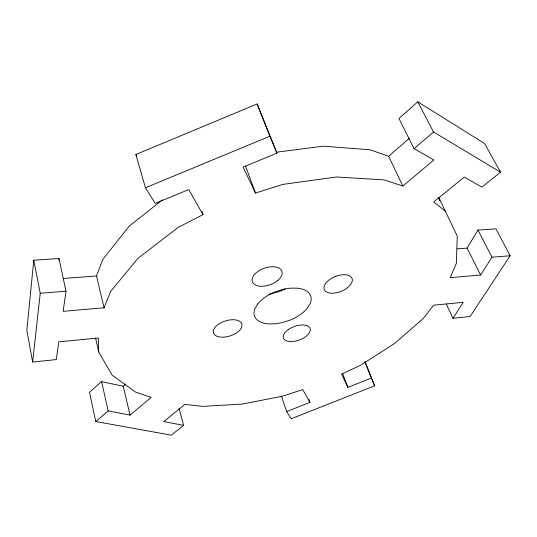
<?xml version="1.0" encoding="UTF-8"?>
<svg xmlns="http://www.w3.org/2000/svg" width="537" height="537" viewBox="0 0 537 537"><rect width="100%" height="100%" fill="white"/><g stroke="black" fill="none" stroke-linecap="round" stroke-linejoin="round"><path stroke-width="0.81" d="M202.006 211.511L203.02 214.639L178.17 227.379L137.902 258.384L110.629 291.47L104.05 307.775L63.131 311.339L65.991 291.215L59.003 258.519L33.764 260.237L26.85 330.329L32.629 362.045L56.284 359.582L58.801 341.861L98.224 338.008L98.727 351.943L112.065 375.101L135.458 392.044L151.219 397.333L130.061 415.101L108.172 410.906L95.774 421.532L89.491 392.305L101.594 381.592L123.208 386.251L125.712 384.083M32.629 362.045L40.235 293.276L33.764 260.237M58.795 260.156L59.003 258.519M104.05 307.775L96.512 275.978L102.809 259.438L129.229 226.131L162.516 199.818M457.115 248.866L467.103 248.114L477.977 230.071L495.893 228.849L510.15 255.753L470.13 316.508L452.993 318.287L446.294 304.016M452.993 318.287L463.203 302.304L433.621 305.197L423.19 318.548L394.661 343.479L360.602 365.227L341.586 374.148L347.869 387.352L371.382 378.048L374.638 385.801L291.195 418.773L286.657 411.577L281.422 396.044M438.769 197.535L457.276 236.079L456.336 263.385L450.241 277.656L480.622 275.018L491.999 257.203L510.15 255.753M445.764 211.524L433.688 201.952L464.23 177.109L481.877 187.111L500.544 172.196L484.622 143.554L417.786 101.829L398.951 118.489L414.047 148.668L433.936 159.945L402.857 186.037L383.962 179.861L336.518 176.995L282.798 184.406L255.491 193.078L243.147 167.114L276.978 153.139L257.142 103.977L135.861 154.515L145.453 187.775L155.3 203.389L188.742 189.581L203.02 214.639M276.293 152.233L323.2 146.185L369.919 149.749L388.634 156.287L409.335 138.351M414.047 148.668L433.513 131.981L500.544 172.196M179.157 408.744L183.634 425.364L171.35 435.171L95.774 421.532M145.453 187.775L269.876 136.23L257.142 103.977M286.657 411.577L309.983 402.347L308.889 399.253M268.963 294.35L279.22 291.618A29.246 16.305 -19.7 0 0 285.167 288.819M40.235 293.276L65.991 291.215M63.064 278.488L96.512 275.978M183.634 425.364L163.772 421.558L184.829 404.428L202.704 406.355L242.073 404.113L282.657 396.158L302.707 389.573L309.983 402.347M135.861 154.515L136.713 155.905M417.786 101.829L433.513 131.981M477.977 230.071L491.999 257.203M467.103 248.114L480.622 275.018M388.634 156.287L402.857 186.037M438.367 197.629L439.763 200.596M269.876 136.23L276.978 153.139M364.985 361.589L374.638 385.801M364.985 361.998L371.382 378.048M342.599 373.53L347.869 387.352M245.55 166.047L255.491 193.078M123.208 386.251L130.061 415.101M95.593 338.109L98.727 351.943M101.594 381.592L108.172 410.906M257.76 303.942L254.907 308.701A29.837 15.868 -19.7 0 0 268.332 323.892L275.085 323.845L282.308 322.63L289.544 320.341A29.837 15.868 -19.7 0 0 306.862 308.735L309.916 304.103A29.837 15.868 -19.7 0 0 297.646 288.201L290.692 288.121L283.147 289.315L275.541 291.705A29.837 15.868 -19.7 0 0 257.76 303.942M288.651 329.335L286.087 331.389A14.21 7.203 -19.8 0 0 291.403 341.579L294.779 341.237A14.21 7.203 -19.8 0 0 309.95 328.013A14.21 7.203 -19.8 0 0 288.651 329.335M277.851 280.401L274.783 282.569A15.687 8.773 -19.5 0 1 254.27 284.274L252.679 282.475A15.687 8.773 -19.5 0 1 256.297 272.682A15.687 8.773 -19.5 0 1 270.93 266.768L274.615 266.815A15.687 8.773 -19.5 0 1 281.697 270.722L282.207 272.957A15.687 8.773 -19.5 0 1 277.851 280.401M335.088 276.582L331.551 278.314A14.996 7.974 -21.8 0 0 324.22 289.584A14.996 7.974 -21.8 0 0 337.471 292.531L341.129 291.343A14.996 7.974 -21.8 0 0 352.024 278.361A14.996 7.974 -21.8 0 0 335.088 276.582M235.354 333.598L231.991 335.236A14.888 7.86 -17.6 0 1 213.941 333.974A14.888 7.86 -17.6 0 1 223.278 321.676L227.017 320.468A14.888 7.86 -17.6 0 1 241.368 322.952A14.888 7.86 -17.6 0 1 235.354 333.598"/></g></svg>
